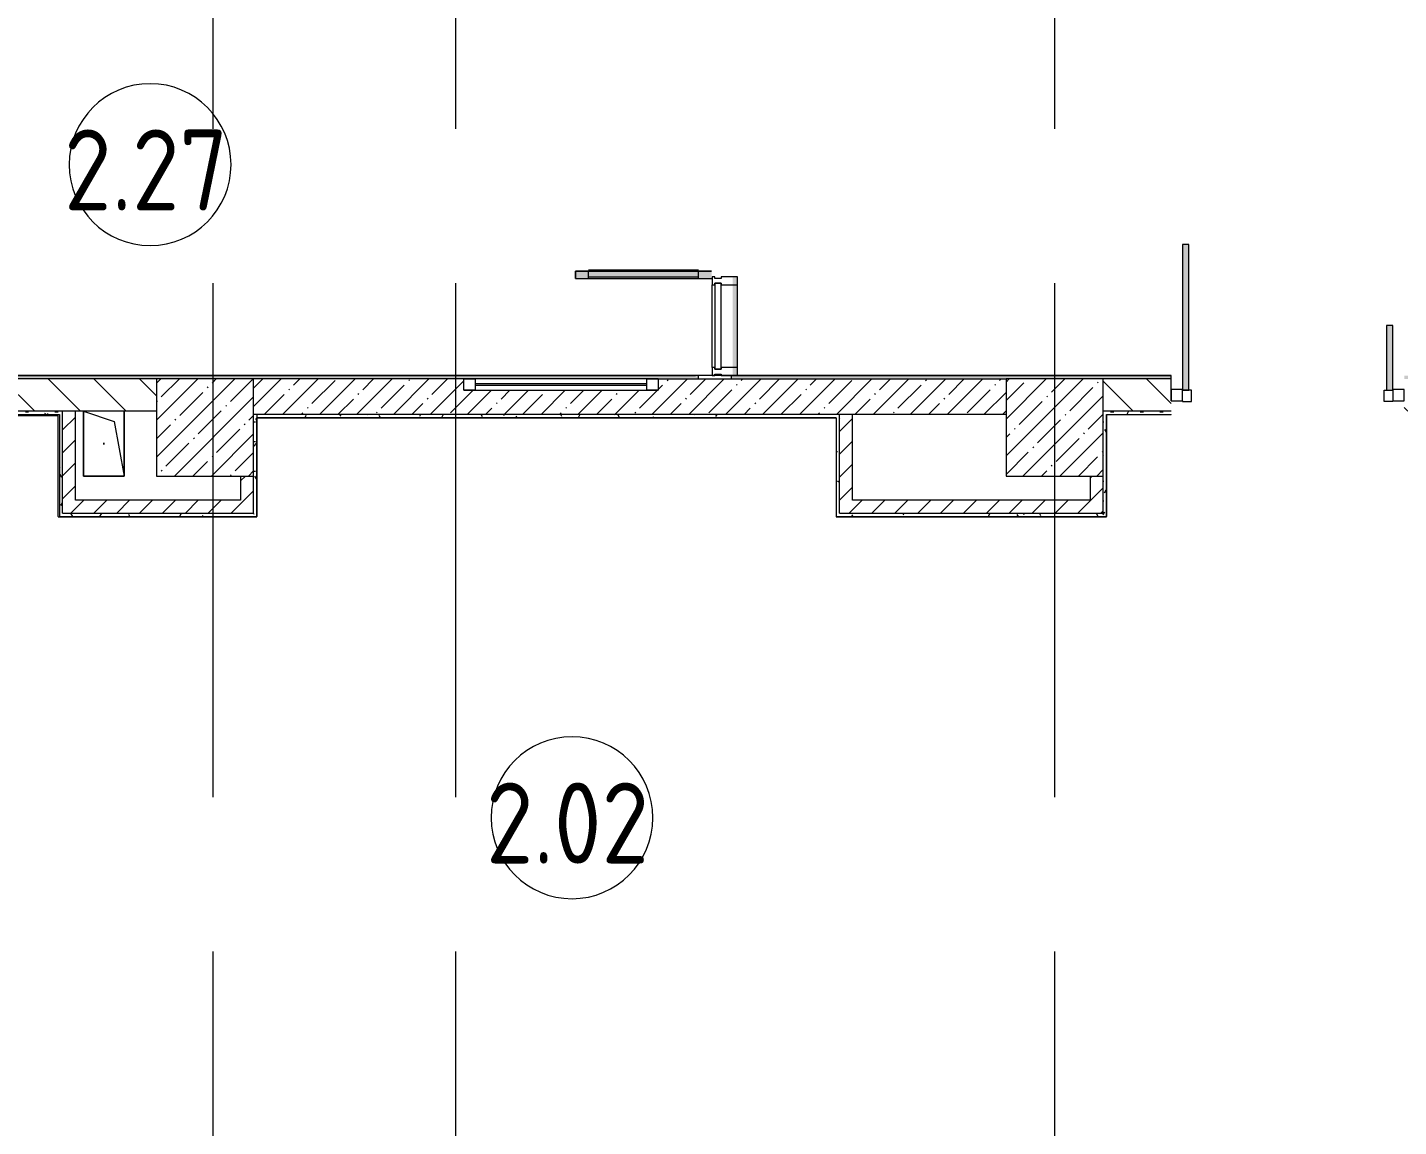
# Model space of a CAD drawing. Header units: millimetres. Extents: x -625 to 415037, y -3642 to 102118.
# Drawn here: x 164635 to 173107, y 77822 to 84610 of the extents above; entities that cross this region are included whole.
import ezdxf

# ---------------------------------------------------------------- set-up
doc = ezdxf.new("R2010")
doc.units = ezdxf.units.MM
doc.linetypes.add('Осевая', pattern=[6350, 1270, -952.5, 3175, -952.5])
for name, color, linetype, lineweight in [('A-AREA-IDEN', 7, 'Continuous', 9), ('A-DETL-GENF', 7, 'Continuous', 9), ('A-GENM', 7, 'Continuous', 9), ('A-GLAZ', 7, 'Continuous', 9), ('A-GLAZ-1', 7, 'Continuous', 5), ('A-GLAZ-CURT', 7, 'Continuous', 9), ('A-GLAZ-CURT-2', 7, 'Continuous', 20), ('A-GLAZ-CWMG', 7, 'Continuous', 9), ('A-GLAZ-CWMG-1', 7, 'Continuous', 20), ('A-WALL', 7, 'Continuous', 5), ('I-WALL', 7, 'Continuous', 5), ('S-COLS', 7, 'Continuous', 9), ('S-COLS-1', 7, 'Continuous', 5), ('Оси-2', 7, 'Осевая', 9)]:
    doc.layers.add(name, color=color, linetype=linetype, lineweight=lineweight)
doc.layers.add('A-AREA-PATT-2', color=7, linetype='Continuous', lineweight=5, true_color=0xcde0ef, transparency=1)
doc.layers.add('A-FLOR-PATT-1', color=7, linetype='Continuous', lineweight=9, true_color=0xeef6ff, transparency=0.5)
for name, color, linetype, lineweight, true_color in [('A-DOOR-1', 7, 'Continuous', 5, 0xc0c0c0), ('A-WALL-1', 9, 'Continuous', 5, 0x808080), ('A-WALL-FNSH-1', 9, 'Continuous', 5, 0x808080)]:
    doc.layers.add(name, color=color, linetype=linetype, lineweight=lineweight, true_color=true_color)
doc.layers.get('A-DOOR-1').off()
doc.styles.add('GOST Common', font='', dxfattribs={"width": 0.9, "height": 500})
doc.styles.get('GOST Common').set_extended_font_data('GOST Common')
pattern_1 = [(135, (148772.12, 0), (-141.4214, -141.4214), [])]
pattern_2 = [(45, (148772.12, 0), (-70.71068, 70.71068), [])]
pattern_3 = [(0, (148772.123, 0), (243.84, 60.96), [20.117, -162.763, 20.117, -162.763, -975.36]), (0, (148772.123, 0), (243.84, 60.96), [-365.76, 20.117, -345.643, 20.117, -162.763, -426.72]), (0, (148772.123, 0), (243.84, 60.96), [-914.4, 20.117, -101.803, 20.117, -284.683]), (120, (148863.563, 30.48), (-174.71291, 180.69163), [20.117, -162.763, 20.117, -162.763, -975.36]), (120, (148863.563, 30.48), (-174.71291, 180.69163), [-365.76, 20.117, -345.643, 20.117, -162.763, -426.72]), (120, (148863.563, 30.48), (-174.71291, 180.69163), [-914.4, 20.117, -101.803, 20.117, -284.683]), (240, (148894.043, 152.4), (-69.12709, -241.65163), [20.117, -162.763, 20.117, -162.763, -975.36]), (240, (148894.043, 152.4), (-69.12709, -241.65163), [-365.76, 20.117, -345.643, 20.117, -162.763, -426.72]), (240, (148894.043, 152.4), (-69.12709, -241.65163), [-914.4, 20.117, -101.803, 20.117, -284.683])]

# ---------------------------------------------------------------- blocks, each defined once
blk = doc.blocks.new('BSC_Колонна _Прямоугольная - 600х600-V408-Объем проектирования 2 этажа')
at = {"layer": 'S-COLS-1'}
h = blk.add_hatch(dxfattribs=at)
h.set_pattern_fill('FP_155', color=256, style=0, pattern_type=2)
h.set_pattern_definition([(45, (-22210, -7600), (-114.0493, 114.0493), []), (45, (-22095.95, -7600), (-114.0493, 114.0493), [201.613, -40.323, 6.706, -33.617])])
h.paths.add_polyline_path([(300, -300), (300, 300), (-300, 300), (-300, -300)])
for p, q in [((300, 300), (-300, 300)), ((-300, 300), (-300, -300)), ((300, -300), (300, 300)), ((-300, -300), (300, -300))]:
    blk.add_line(p, q, dxfattribs=at)
blk = doc.blocks.new('GM_Отверстие прямоугольное _в плите_ - Отверстие-V419-Объем проектирования 2 этажа')
at = {"layer": 'A-GENM'}
for p, q in [((-200, 125), (200, 125)), ((200, 125), (-200, 125)), ((-137.5, 62.5), (200, 125)), ((200, 125), (200, -125)), ((200, -125), (200, 125)), ((-200, -125), (-137.5, 62.5)), ((200, -125), (-200, -125)), ((-200, -125), (200, -125))]:
    blk.add_line(p, q, dxfattribs=at)
for start, end in [(360, 180), (180, 360)]:
    blk.add_arc((0, 0), 2.5, start, end, dxfattribs=at)
blk = doc.blocks.new('BSC_Колонна _Прямоугольная - 600х600-V426-Объем проектирования 2 этажа')
at = {"layer": 'S-COLS-1'}
h = blk.add_hatch(dxfattribs=at)
h.set_pattern_fill('FP_176', color=256, style=0, pattern_type=2)
h.set_pattern_definition([(45, (-16960, -7600), (-114.0493, 114.0493), []), (45, (-16845.95, -7600), (-114.0493, 114.0493), [201.612, -40.322, 6.706, -33.617])])
h.paths.add_polyline_path([(300, -300), (300, 300), (-300, 300), (-300, -300), (-225, -300)])
for p, q in [((300, 300), (-300, 300)), ((-300, 300), (-300, -300)), ((300, -300), (300, 300)), ((-300, -300), (300, -300))]:
    blk.add_line(p, q, dxfattribs=at)
blk = doc.blocks.new('Прямоугольный импост - 50 x 70 мм-31927764-Объем проектирования 2 этажа')
at = {"layer": 'A-GLAZ-CWMG-1'}
for p, q in [((-70, 35), (0, 35)), ((-70, -35), (-70, 35)), ((0, 35), (0, -35)), ((0, -35), (-70, -35))]:
    blk.add_line(p, q, dxfattribs=at)
blk = doc.blocks.new('Дверь_Витражная_остекление_ - ДВН_ДАО_Главный вход_1200 в свету Д-22 _п_-31928779-Объем проектирования 2 этажа')
at = {"layer": 'A-DETL-GENF'}
for p, q in [((-610, 930), (-650, 930)), ((-650, 930), (-650, 35)), ((-610, 30), (-610, 930)), ((650, 430), (610, 430)), ((610, 430), (610, 30)), ((650, 35), (650, 430)), ((-650, 30), (-610, 30)), ((-595, 30), (-650, 30)), ((-595, -40), (-595, 30)), ((595, -40), (595, 30)), ((595, 30), (650, 30)), ((610, 30), (650, 30)), ((-650, -35), (-650, -40)), ((-650, -40), (-595, -40)), ((650, -40), (595, -40)), ((650, -35), (650, -40))]:
    blk.add_line(p, q, dxfattribs=at)
blk = doc.blocks.new('Прямоугольный импост - 50 x 70 мм-31701779-Объем проектирования 2 этажа')
at = {"layer": 'A-GLAZ-CWMG-1'}
for p, q in [((0, 35), (-70, 35)), ((-70, 35), (-70, -35)), ((0, -35), (0, 35)), ((-70, -35), (0, -35))]:
    blk.add_line(p, q, dxfattribs=at)
blk = doc.blocks.new('Прямоугольный импост - Импост структурный с накладкой - 160мм Темный-30756008-Объем проектирования 2 этажа')
at = {"layer": 'A-GLAZ-CWMG-1'}
for p, q in [((-50, 0), (-50, 17)), ((-50, 17), (0, 17)), ((-40, 0), (-50, 0)), ((-40, -40), (-40, 0)), ((0, 0), (-10, 0)), ((-10, 0), (-10, -40)), ((0, 17), (0, 0)), ((-50, -140), (-50, -40)), ((-50, -40), (-40, -40)), ((-10, -40), (0, -40)), ((0, -40), (0, -140)), ((0, -140), (-50, -140))]:
    blk.add_line(p, q, dxfattribs=at)
blk = doc.blocks.new('Системная панель - Стекло - 40мм-32387061-Объем проектирования 2 этажа')
at = {"layer": 'A-GLAZ-CURT-2'}
for p, q in [((265.2, 40), (-265.2, 40)), ((-265.2, 40), (-265.2, 0)), ((-265.2, 0), (265.2, 0)), ((265.2, 0), (265.2, 40))]:
    blk.add_line(p, q, dxfattribs=at)
blk = doc.blocks.new('Прямоугольный импост - Импост структурный с накладкой - 160мм Темный-32387059-Объем проектирования 2 этажа')
at = {"layer": 'A-GLAZ-CWMG'}
for p, q in [((20093, 7970), (20093, 8480.4)), ((20250, 7970), (20250, 8480.4))]:
    blk.add_line(p, q, dxfattribs=at)
blk = doc.blocks.new('Прямоугольный импост - Импост структурный с накладкой - 160мм Темный-V496-Объем проектирования 2 этажа')
at = {"layer": 'A-GLAZ-CWMG-1'}
for p, q in [((-25, 0), (-25, 17)), ((-25, 17), (25, 17)), ((-15, 0), (-25, 0)), ((-15, -40), (-15, 0)), ((25, 0), (15, 0)), ((15, 0), (15, -40)), ((25, 17), (25, 0)), ((-25, -140), (-25, -40)), ((-25, -40), (-15, -40)), ((15, -40), (25, -40)), ((25, -40), (25, -140)), ((25, -140), (-25, -140))]:
    blk.add_line(p, q, dxfattribs=at)
blk = doc.blocks.new('Дверь_Витражная_остекление_ - ВВ-16 остекление-32390142-Объем проектирования 2 этажа')
at = {"layer": 'A-DETL-GENF'}
for p, q in [((-787.5, -20), (-832.5, -20)), ((-832.5, -845), (-832.5, -20)), ((-787.5, -20), (-832.5, -20)), ((-832.5, -20), (-832.5, -845)), ((-787.5, -845), (-787.5, -20)), ((-787.5, -845), (-787.5, -20)), ((837.5, -860), (837.5, -20)), ((837.5, -20), (837.5, -860)), ((882.5, -860), (882.5, -20)), ((882.5, -860), (882.5, -20)), ((-832.5, -100), (-787.5, -100)), ((-822.5, -765), (-822.5, -100)), ((-778.5, -765), (-778.5, -100)), ((828.5, -780), (828.5, -100)), ((882.5, -100), (837.5, -100)), ((872.5, -780), (872.5, -100)), ((-832.5, -765), (-787.5, -765)), ((-832.5, -845), (-787.5, -845)), ((-832.5, -845), (-787.5, -845)), ((882.5, -780), (837.5, -780)), ((882.5, -860), (837.5, -860)), ((837.5, -860), (882.5, -860))]:
    blk.add_line(p, q, dxfattribs=at)
blk = doc.blocks.new('120_Окно_СКБ_1Ст - 120_Окно_СКБ_1Ст 400х1200 EI30-V509-Объем проектирования 2 этажа')
at = {"layer": 'A-GLAZ'}
for p, q in [((-600, 40), (-600, 110)), ((-600, 110), (-530, 110)), ((-530, 110), (-530, 40)), ((530, 40), (530, 110)), ((530, 110), (600, 110)), ((600, 110), (600, 40)), ((-530, 40), (-600, 40)), ((600, 40), (530, 40))]:
    blk.add_line(p, q, dxfattribs=at)
at = {"layer": 'A-GLAZ-1'}
for p, q in [((600, 110), (-600, 110)), ((-600, 40), (600, 40)), ((530, 80), (-530, 80)), ((530, 70), (-530, 70))]:
    blk.add_line(p, q, dxfattribs=at)
blk = doc.blocks.new('Марка_Помещения - Номер-25198446-Объем проектирования 2 этажа')
at = {"layer": 'A-AREA-IDEN'}
for start, end in [(360, 180), (180, 360)]:
    blk.add_arc((0, 0), 2.5, start, end, dxfattribs=at)
blk = doc.blocks.new('2floor')
at = {"layer": 'A-AREA-PATT-2'}
h = blk.add_hatch(color=256, dxfattribs=at)
h.paths.add_polyline_path([(187288.1, 7920.5), (187291.6, 7921), (187289.5, 7931), (187281.6, 7931), (187281.6, 7920.5)])
h.paths.add_polyline_path([(169022.1, 7920.5), (169022.1, 8530.4), (168992.1, 8530.4), (168992.1, 7920.5), (169017.1, 7920.5)])
h.paths.add_polyline_path([(187291.1, 7990), (187291.6, 7991.2), (187291.6, 8080), (187288.1, 8080), (187288.1, 8030), (187291.1, 8030), (187291.1, 8000)])
h.paths.add_polyline_path([(187288.1, 10065), (187291.6, 10065), (187291.1, 10115), (187288.1, 10115)])
h.paths.add_polyline_path([(169022.1, 10275.4), (169022.1, 10880), (169002.6, 10878), (169002.6, 10275.4)])
h.paths.add_polyline_path([(187266.6, 10669), (187286.6, 10669), (187286.6, 10679.5), (187266.6, 10679.5)])
h.paths.add_polyline_path([(181432.1, 13740), (181472.1, 13740), (181470.2, 13759.5), (181422.1, 13759.5), (181422.1, 13740)])
h.paths.add_polyline_path([(180072.1, 13740), (180122.1, 13740), (180120.2, 13759.5), (180072.1, 13759.5)])
h.paths.add_polyline_path([(182422.1, 18870), (182422.1, 18920), (182402.6, 18918.1), (182402.6, 18870)])
h.paths.add_polyline_path([(182402.6, 20220), (182422.1, 20220), (182422.1, 20270), (182402.6, 20268.1), (182402.6, 20222)])
blk.add_hatch(color=256, dxfattribs=at).paths.add_polyline_path([(164824.1, 7050), (164828.1, 7050), (164828.1, 7676), (163772.1, 7676), (163772.1, 7672), (164824.1, 7672), (164824.1, 7051.9)])
at = {"layer": 'A-FLOR-PATT-1'}
h = blk.add_hatch(color=256, dxfattribs=at)
h.paths.add_polyline_path([(162402, 7900), (162442, 7900), (162442, 8730), (162402, 8730), (162402, 7903.7)])
h.paths.add_polyline_path([(173072.1, 7900), (173072.1, 8230), (173032.1, 8230), (173032.1, 7900)])
h.paths.add_polyline_path([(163662, 7900), (163702, 7900), (163702, 8230), (163662, 8230), (163662, 7920)])
h.paths.add_polyline_path([(171772.1, 7900), (171812.1, 7900), (171812.1, 8730), (171772.1, 8730), (171772.1, 7920)])
h.paths.add_polyline_path([(154167.1, 7915), (154167.1, 8315), (154127.1, 8315), (154127.1, 7915)])
h.paths.add_polyline_path([(152912.1, 7915), (152912.1, 8810), (152872.1, 8810), (152872.1, 7915), (152902.1, 7915)])
h.paths.add_polyline_path([(187288.1, 8030), (187288.1, 8075), (186295.6, 8075), (186295.6, 8030), (187286.6, 8030)])
h.paths.add_polyline_path([(168782.1, 8520.4), (168862.1, 8520.4), (168862.1, 8565.4), (168022.1, 8565.4), (168022.1, 8520.4), (168398, 8520.4)])
h.paths.add_polyline_path([(186895.7, 10020), (187288.1, 10020), (187288.1, 10065), (186295.6, 10065), (186295.6, 10020), (186762.1, 10020)])
h.paths.add_polyline_path([(168037.1, 10190.4), (168862.1, 10190.4), (168862.1, 10235.4), (168037.1, 10235.4)])
h.paths.add_polyline_path([(180167.1, 12960), (180167.1, 13780), (180122.1, 13780), (180122.1, 12960)])
h.paths.add_polyline_path([(181432.1, 13460), (181432.1, 13740), (181422.1, 13740), (181422.1, 13780), (181387.1, 13780), (181387.1, 13460), (181422.1, 13460)])
h.paths.add_polyline_path([(182804.8, 18920), (183202.1, 18920), (183202.1, 18965), (182382.1, 18965), (182382.1, 18920), (182422.1, 18920)])
h.paths.add_polyline_path([(182570.3, 20185), (182702.1, 20185), (182702.1, 20230), (182422.1, 20230), (182422.1, 20220), (182382.1, 20220), (182382.1, 20185), (182435.2, 20185)])
h = blk.add_hatch(color=256, dxfattribs=at)
h.paths.add_polyline_path([(173072.1, 7830), (173072.1, 7900), (173032.1, 7900), (173032.1, 7830)])
h.paths.add_polyline_path([(171812.1, 7830), (171812.1, 7900), (171772.1, 7900), (171772.1, 7830), (171806.3, 7830)])
h.paths.add_polyline_path([(163702, 7830), (163702, 7900), (163662, 7900), (163662, 7830)])
h.paths.add_polyline_path([(162402, 7830), (162442, 7830), (162442, 7900), (162402, 7900), (162402, 7835)])
at = {"layer": 'I-WALL'}
h = blk.add_hatch(dxfattribs=at)
h.set_pattern_fill('FP_23', color=256, style=0, pattern_type=2)
h.set_pattern_definition(pattern_1)
h.paths.add_polyline_path([(168922.1, 7900), (168982.1, 7900), (168982.1, 7920), (168782.1, 7920), (168782.1, 7900)])
h.paths.add_polyline_path([(168869.5, 10880), (168982.1, 10880), (168981.9, 10890), (168877.4, 10895.2), (168782.1, 10890), (168782.1, 10880)])
h = blk.add_hatch(dxfattribs=at)
h.set_pattern_fill('FP_191', color=256, style=0, pattern_type=2)
h.set_pattern_definition(pattern_3)
h.paths.add_polyline_path([(159725.2, 7900), (162332, 7900), (162332, 7920), (155302.1, 7920), (155302.1, 7900), (159432.1, 7900)])
h.paths.add_polyline_path([(152502.1, 7900), (152802.1, 7900), (152802.1, 7920), (152057.1, 7920), (152057.1, 7908), (152112.1, 7908), (152112.1, 7900), (152497.9, 7900)])
h.paths.add_polyline_path([(168532.1, 7900), (168782.1, 7900), (168782.1, 7920), (163772, 7920), (163772, 7900), (168398, 7900)])
h.paths.add_polyline_path([(150223.6, 7900), (150602.1, 7901.8), (150602.1, 7908), (150657.1, 7908), (150657.1, 7920), (150042.1, 7920), (150042.1, 7900)])
h = blk.add_hatch(dxfattribs=at)
h.set_pattern_fill('FP_23', color=256, style=0, pattern_type=2)
h.set_pattern_definition(pattern_1)
h.paths.add_polyline_path([(162332, 7700), (162332, 7900), (161532.1, 7900), (161532.1, 7700), (161552.1, 7700)])
h.paths.add_polyline_path([(163941.4, 7700), (165432.1, 7700), (165432.1, 7900), (163772, 7900), (163772, 7700)])
h.paths.add_polyline_path([(160252.1, 7700), (160932.1, 7700), (160932.1, 7900), (160232.1, 7900), (160232.1, 7830), (159432.1, 7830), (159432.1, 7900), (157032.1, 7900), (157032.1, 7700), (160232.1, 7700)])
h.paths.add_polyline_path([(156432.1, 7700), (156432.1, 7900), (155302.1, 7900), (155302.1, 7700), (156412.1, 7700)])
h.paths.add_polyline_path([(152502.1, 7700), (152802.1, 7700), (152802.1, 7900), (152502.1, 7900)])
h = blk.add_hatch(dxfattribs=at)
h.set_pattern_fill('FP_1', color=256, style=0, pattern_type=2)
h.set_pattern_definition([(45, (148772.12, 0), (-114.0493, 114.0493), []), (45, (148886.17, 0), (-114.0493, 114.0493), [201.612, -40.322, 6.706, -33.617])])
h.paths.add_polyline_path([(169843.5, 7680), (170682.1, 7680), (170682.1, 7900), (168532.1, 7900), (168532.1, 7830), (167332.1, 7830), (167332.1, 7900), (166032.1, 7900), (166032.1, 7680), (169732.1, 7680)])
h = blk.add_hatch(dxfattribs=at)
h.set_pattern_fill('FP_191', color=256, style=0, pattern_type=2)
h.set_pattern_definition(pattern_3)
h.paths.add_polyline_path([(176691.5, 7900), (179702.1, 7900), (179702.1, 7920), (176232.1, 7920), (176232.1, 7908), (176262.1, 7906), (176262.1, 7900), (176686.9, 7900)])
h.paths.add_polyline_path([(169732.1, 7900), (171702.1, 7900), (171702.1, 7920), (168982.1, 7920), (168982.1, 7900), (169652.1, 7900)])
h.paths.add_polyline_path([(173802.1, 7900), (175102.1, 7900), (175102.1, 7908), (175132.1, 7910), (175132.1, 7920), (173142.1, 7920), (173142.1, 7900), (173602.1, 7900)])
h = blk.add_hatch(dxfattribs=at)
h.set_pattern_fill('FP_23', color=256, style=0, pattern_type=2)
h.set_pattern_definition(pattern_1)
h.paths.add_polyline_path([(173142.1, 7700), (174332.1, 7700), (174332.1, 7900), (173142.1, 7900), (173142.1, 7773.2)])
h.paths.add_polyline_path([(171702.1, 7700), (171702.1, 7900), (171282.1, 7900), (171282.1, 7700), (171302.1, 7700)])
h = blk.add_hatch(dxfattribs=at)
h.set_pattern_fill('FP_191', color=256, style=0, pattern_type=2)
h.set_pattern_definition(pattern_3)
h.paths.add_polyline_path([(164832.1, 7680), (164852.1, 7680), (164852.1, 7700), (163772, 7700), (163772.1, 7680), (164824.1, 7680)])
h.paths.add_polyline_path([(161552.1, 7680), (162332, 7680), (162332, 7700), (161552.1, 7700)])
h = blk.add_hatch(dxfattribs=at)
h.set_pattern_fill('FP_191', color=256, style=0, pattern_type=2)
h.set_pattern_definition(pattern_3)
h.paths.add_polyline_path([(164842, 7050), (164852.1, 7050), (164852.1, 7680), (164832.1, 7680), (164832.1, 7050)])
h = blk.add_hatch(dxfattribs=at)
h.set_pattern_fill('FP_22', color=256, style=0, pattern_type=2)
h.set_pattern_definition(pattern_2)
h.paths.add_polyline_path([(164852.1, 7070), (164932.1, 7070), (164932.1, 7700), (164852.1, 7700), (164852.1, 7270)])
h = blk.add_hatch(dxfattribs=at)
h.set_pattern_fill('FP_191', color=256, style=0, pattern_type=2)
h.set_pattern_definition(pattern_3)
h.paths.add_polyline_path([(166052.1, 7070), (166051.2, 7660), (166032.1, 7680), (166032.1, 7070)])
h.paths.add_polyline_path([(166052.1, 7660), (166052.1, 7680), (166032.1, 7680)])
h = blk.add_hatch(dxfattribs=at)
h.set_pattern_fill('FP_191', color=256, style=0, pattern_type=2)
h.set_pattern_definition(pattern_3)
h.paths.add_polyline_path([(168982.1, 7660), (169631.1, 7660), (169652.1, 7680), (166052.1, 7680), (166052.1, 7660), (168782.1, 7660)])
h.paths.add_polyline_path([(169652.1, 7660), (169652.1, 7680), (169632.1, 7660)])
h = blk.add_hatch(dxfattribs=at)
h.set_pattern_fill('FP_191', color=256, style=0, pattern_type=2)
h.set_pattern_definition(pattern_3)
h.paths.add_polyline_path([(169632.1, 7070), (169652.1, 7070), (169652.1, 7660), (169632.1, 7660), (169632.1, 7070.2)])
h = blk.add_hatch(dxfattribs=at)
h.set_pattern_fill('FP_22', color=256, style=0, pattern_type=2)
h.set_pattern_definition(pattern_2)
h.paths.add_polyline_path([(169732.1, 7150), (169732.1, 7680), (169652.1, 7680), (169652.1, 7150)])
h = blk.add_hatch(dxfattribs=at)
h.set_pattern_fill('FP_191', color=256, style=0, pattern_type=2)
h.set_pattern_definition(pattern_3)
h.paths.add_polyline_path([(171282.8, 7050), (171302.1, 7050), (171302.1, 7679), (171282.1, 7700), (171282.1, 7050)])
h.paths.add_polyline_path([(171302.1, 7680), (171302.1, 7700), (171282.1, 7700), (171289, 7693.2)])
h = blk.add_hatch(dxfattribs=at)
h.set_pattern_fill('FP_191', color=256, style=0, pattern_type=2)
h.set_pattern_definition(pattern_3)
h.paths.add_polyline_path([(173581.1, 7680), (173582.1, 7700), (173142.1, 7700), (173142.1, 7680), (173528.5, 7680)])
h.paths.add_polyline_path([(171702.1, 7680), (171702.1, 7700), (171302.1, 7700), (171302.2, 7680)])
h = blk.add_hatch(dxfattribs=at)
h.set_pattern_fill('FP_22', color=256, style=0, pattern_type=2)
h.set_pattern_definition(pattern_2)
h.paths.add_polyline_path([(166032.1, 7150), (166032.1, 7300), (165952.1, 7300), (165952.1, 7150)])
h = blk.add_hatch(dxfattribs=at)
h.set_pattern_fill('FP_22', color=256, style=0, pattern_type=2)
h.set_pattern_definition(pattern_2)
h.paths.add_polyline_path([(171261.8, 7070), (171282.1, 7070), (171282.1, 7300), (171202.1, 7300), (171202.1, 7070)])
h = blk.add_hatch(dxfattribs=at)
h.set_pattern_fill('FP_22', color=256, style=0, pattern_type=2)
h.set_pattern_definition(pattern_2)
h.paths.add_polyline_path([(165452.4, 7070), (166032.1, 7070), (166032.1, 7150), (164932.1, 7150), (164932.1, 7070), (165432.1, 7070)])
h = blk.add_hatch(dxfattribs=at)
h.set_pattern_fill('FP_22', color=256, style=0, pattern_type=2)
h.set_pattern_definition(pattern_2)
h.paths.add_polyline_path([(171202.1, 7070), (171202.1, 7150), (169652.1, 7150), (169652.1, 7070), (170682.1, 7070)])
h = blk.add_hatch(dxfattribs=at)
h.set_pattern_fill('FP_191', color=256, style=0, pattern_type=2)
h.set_pattern_definition(pattern_3)
h.paths.add_polyline_path([(166032.1, 7050), (166052.1, 7050), (166052.1, 7070), (164852.1, 7070), (164852.2, 7050), (166028.6, 7050)])
h = blk.add_hatch(dxfattribs=at)
h.set_pattern_fill('FP_191', color=256, style=0, pattern_type=2)
h.set_pattern_definition(pattern_3)
h.paths.add_polyline_path([(171268.3, 7050), (171282.1, 7050), (171282.1, 7070), (169632.1, 7070), (169632.1, 7050), (171260.1, 7050)])
at = {"layer": 'A-WALL'}
for p, q in [((163772, 7920), (168762.1, 7920)), ((165432.1, 7900), (164061.6, 7900)), ((167332.1, 7900), (166032.1, 7900)), ((168532.1, 7900), (168782.1, 7900)), ((168782.1, 7900), (168782.1, 7920)), ((168982.1, 7920), (168982.1, 7900)), ((171702.1, 7900), (171282.1, 7900)), ((165432.1, 7700), (163772, 7700)), ((164852.1, 7070), (164852.1, 7700)), ((170682.1, 7680), (166032.1, 7680)), ((169632.1, 7660), (166052.1, 7660)), ((166052.1, 7660), (166052.1, 7050)), ((166053.1, 7659), (166052.1, 7659)), ((169631.1, 7659), (169631.1, 7660)), ((169652.1, 7070), (169652.1, 7680)), ((171702.1, 7700), (171282.1, 7700))]:
    blk.add_line(p, q, dxfattribs=at)
at = {"layer": 'A-WALL-1'}
for p, q in [((169003.1, 7920), (168762.1, 7920)), ((168782.1, 7900), (170682.1, 7900)), ((171702.1, 7765), (171702.1, 7920)), ((164932.1, 7150), (164932.1, 7700)), ((166052.1, 7680), (166052.1, 7660)), ((169632.1, 7660), (169632.1, 7050)), ((169732.1, 7150), (169732.1, 7680)), ((171302.1, 7679), (171302.1, 7680)), ((171302.1, 7680), (171702.1, 7680)), ((165952.1, 7300), (165952.1, 7150)), ((166032.1, 7070), (166032.1, 7300)), ((171202.1, 7300), (171202.1, 7150)), ((171282.1, 7070), (171282.1, 7300)), ((165952.1, 7150), (164932.1, 7150)), ((171202.1, 7150), (169732.1, 7150)), ((164832.1, 7050), (166052.1, 7050)), ((164852.1, 7070), (166032.1, 7070)), ((169632.1, 7050), (171302.1, 7050)), ((169652.1, 7070), (171282.1, 7070))]:
    blk.add_line(p, q, dxfattribs=at)
at = {"layer": 'A-WALL-FNSH-1'}
for p, q in [((168762.1, 7921), (163772, 7921)), ((168762.1, 7920), (168762.1, 7921)), ((171702.1, 7921), (169003.1, 7921)), ((169003.1, 7921), (169003.1, 7920)), ((169003.1, 7920), (171702.1, 7920)), ((171702.1, 7920), (171702.1, 7921)), ((166053.1, 7659), (169631.1, 7659)), ((166053.1, 7049), (166053.1, 7659)), ((169631.1, 7659), (169631.1, 7049)), ((171302.1, 7679), (171302.1, 7050)), ((171303.1, 7049), (171303.1, 7679)), ((171702.1, 7679), (171702.1, 7680)), ((164824.1, 7050), (164824.1, 7049)), ((164824.1, 7049), (166053.1, 7049)), ((169631.1, 7049), (171303.1, 7049))]:
    blk.add_line(p, q, dxfattribs=at)
at = {"layer": 'I-WALL'}
for p, q in [((163772.1, 7680), (164832.1, 7680)), ((164824.1, 7672), (163772.1, 7672)), ((164824.1, 7050), (164824.1, 7672)), ((164832.1, 7680), (164832.1, 7050)), ((164831.1, 7050), (164832.1, 7050))]:
    blk.add_line(p, q, dxfattribs=at)
at = {"layer": 'Оси-2'}
for p, q in [((165782.1, 3093.7), (165782.1, 22398.1)), ((167282.1, 3093.7), (167282.1, 22398.1)), ((170982.1, 3093.7), (170982.1, 22398.1))]:
    blk.add_line(p, q, dxfattribs=at)
at = {"layer": 'A-AREA-IDEN', "xscale": 199.9999999999999, "yscale": 199.9999999999999, "zscale": 199.9999999999999}
for p in [(165392.8, 9223.3), (167999.9, 5189.6)]:
    blk.add_blockref('Марка_Помещения - Номер-25198446-Объем проектирования 2 этажа', p, dxfattribs=at)
at = {"layer": 'A-DOOR-1', "rotation": 269.9999999999998}
blk.add_blockref('Дверь_Витражная_остекление_ - ВВ-16 остекление-32390142-Объем проектирования 2 этажа', (168882.1, 9402.9), dxfattribs=at)
at = {"layer": 'A-DOOR-1'}
blk.add_blockref('Дверь_Витражная_остекление_ - ДВН_ДАО_Главный вход_1200 в свету Д-22 _п_-31928779-Объем проектирования 2 этажа', (172422.1, 7800), dxfattribs=at)
at = {"layer": 'A-GENM', "rotation": 270.0000000000002}
blk.add_blockref('GM_Отверстие прямоугольное _в плите_ - Отверстие-V419-Объем проектирования 2 этажа', (165107.1, 7500), dxfattribs=at)
at = {"layer": 'A-GLAZ', "color": 3}
blk.add_blockref('120_Окно_СКБ_1Ст - 120_Окно_СКБ_1Ст 400х1200 EI30-V509-Объем проектирования 2 этажа', (167932.1, 7790), dxfattribs=at)
at = {"layer": 'A-GLAZ-CURT', "rotation": 269.9999999999997}
blk.add_blockref('Системная панель - Стекло - 40мм-32387061-Объем проектирования 2 этажа', (168882.1, 8225.2), dxfattribs=at)
at = {"layer": 'A-GLAZ-CWMG', "extrusion": (0, 0, -1)}
for name, p, rotation in [('Прямоугольный импост - Импост структурный с накладкой - 160мм Темный-V496-Объем проектирования 2 этажа', (-168882.1, 8505.4), 270.0000000000002), ('Прямоугольный импост - Импост структурный с накладкой - 160мм Темный-30756008-Объем проектирования 2 этажа', (-168882.1, 7920), 270.0000000000002), ('Прямоугольный импост - 50 x 70 мм-31927764-Объем проектирования 2 этажа', (-173142.1, 7800), 180)]:
    blk.add_blockref(name, p, dxfattribs=dict(at, rotation=rotation))
at = {"layer": 'A-GLAZ-CWMG'}
blk.add_blockref('Прямоугольный импост - Импост структурный с накладкой - 160мм Темный-32387059-Объем проектирования 2 этажа', (148772.1, 0), dxfattribs=at)
at = {"layer": 'A-GLAZ-CWMG', "rotation": 180}
blk.add_blockref('Прямоугольный импост - 50 x 70 мм-31701779-Объем проектирования 2 этажа', (171702.1, 7800), dxfattribs=at)
at = {"layer": 'S-COLS'}
for name, p in [('BSC_Колонна _Прямоугольная - 600х600-V426-Объем проектирования 2 этажа', (165732.1, 7600)), ('BSC_Колонна _Прямоугольная - 600х600-V408-Объем проектирования 2 этажа', (170982.1, 7600))]:
    blk.add_blockref(name, p, dxfattribs=at)
at = {"layer": 'A-AREA-IDEN', "char_height": 500, "width": 1327.594, "attachment_point": 1, "style": 'GOST Common'}
for s, insert in [('2.27', (164861.3, 9440.5)), ('2.02', (167468.4, 5406.7))]:
    blk.add_mtext(s, dxfattribs=dict(at, insert=insert))

msp = doc.modelspace()

# ---------------------------------------------------------------- block references
msp.add_blockref('2floor', (0, 74539.4))

doc.saveas('drawing.dxf')
